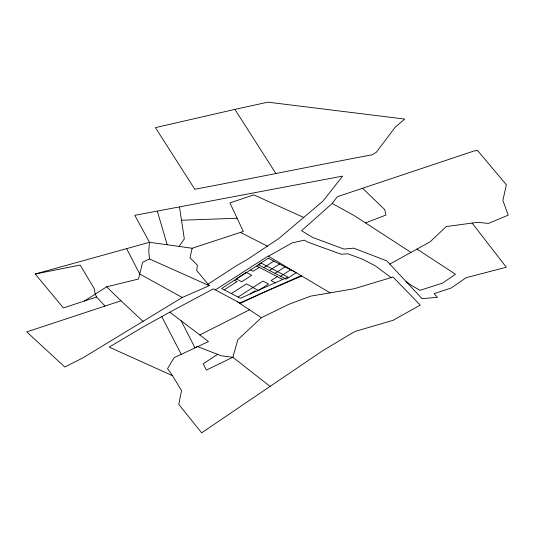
<?xml version="1.0" encoding="UTF-8"?>
<svg xmlns="http://www.w3.org/2000/svg" width="535" height="535" viewBox="0 0 535 535"><rect width="100%" height="100%" fill="white"/><g stroke="black" fill="none" stroke-linecap="round" stroke-linejoin="round"><path stroke-width="0.8" d="M303.706 217.437L253.777 194.867L229.93 202.939L243.325 231.454L192.145 248.26L189.999 257.776L197.415 265.213L196.679 270.483L209.232 285.663L182.281 297.48L82.865 357.902L64.809 366.997L26.75 331.894L120.997 300.784L143.179 321.535M84.423 300.998L106.652 286.84L138.525 279.016L142.584 262.297L149.486 258.953L209.232 285.663M179.131 246.367L184.321 238.857L179.519 207.152M332.222 203.467L337.317 196.713L473.769 151.064L477.461 150.368L506.371 184.809L502.867 200.398L508.25 215.17L488.448 223.409L477.487 222.339L446.217 226.566L430.14 241.807L389.801 264.089L386.772 260.859L353.675 248.153L343.925 249.076L312.493 237.359L301.546 230.692L332.222 203.467L354.591 215.826L410.98 252.386M172.517 375.697L109.194 347.108L142.878 327.092L169.796 312.179L208.483 341.564L174.129 357.681L167.542 368.635L172.517 375.697L181.546 390.61L178.75 404.326L201.635 432.842L321.802 351.308L348.579 335.171L355.146 331.426L393.085 320.304L420.263 305.09L392.998 277.01L354.397 288.693L310.701 296.129L288.726 304.355L261.388 317.696L237.834 339.765L232.885 357.266L206.39 370.073L203.186 363.813L217.625 354.364M207.995 284.172L236.376 265.748L247.658 259.261L278.722 238.597L322.939 201.147L342.654 176.095L134.833 215.317L149.499 242.295L148.75 250.594L149.486 258.953M215.358 289.896L268.175 256.058L330.135 292.886M224.192 289.85L237.085 281.591L234.484 280.233M259.335 267.333L253.182 271.272L250.581 269.921M263.835 267.56L273.893 261.113M231.334 293.568L246.428 283.898L253.129 287.382M269.419 270.463L279.477 264.016M238.035 297.052L262.926 281.102L268.51 284.011L258.445 290.458L252.861 287.549M275.003 273.365L285.061 266.918M250.099 293.996L254.954 290.886L255.931 291.394M277.197 276.628L271.051 280.567L275.278 282.768M280.587 276.274L290.645 269.827M268.443 256.218L292.15 242.863L304.315 240.168L307.886 242.174L341.169 254.225L347.924 253.771L362.549 259.248L375.222 265.781L391.105 277.585M169.796 312.179L213.378 288.833L239.78 302.977L301.118 275.632M199.856 334.93L249.491 309.818L261.388 317.696M237.426 301.713L239.988 303.559L263.942 292.291L301.753 276.013M365.512 222.908L385.942 215.083L384.725 209.6L362.596 188.253M105.007 306.067L96.574 296.985L63.384 307.946L35.223 274L149.499 242.295L192.145 248.26M234.892 109.387L155.411 127.631L194.807 189.25C253.985 178.142 312.908 165.937 372.059 154.796L376.312 152.274L395.225 127.19L404.707 119.071L267.895 102.158L234.892 109.387L275.913 173.561M35.223 274L80.176 265.072L94.16 288.532L95.176 293.942L96.574 296.985M181.512 220.233L237.119 218.247M240.489 232.384L267.54 246.26M256.726 265.982L282.667 279.477M182.281 297.48L139.769 274.054L126.621 248.641M416.986 249.069L455.472 274.234L442.759 283.042L419.955 290.318L411.83 285.616L406.098 281.591M239.988 303.559L249.491 309.818M270.108 386.451L232.885 357.266L221.269 355.775L197.368 346.513L194.927 347.69L181.138 320.759M106.652 286.84L120.997 300.784M389.801 264.089L422.048 298.664L437.51 297.306L434.079 293.648L451.333 287.944L466.166 277.672L506.317 267.246L472.111 223.062M161.771 316.62L181.231 354.27M157.384 211.365L167.154 244.629M246.174 272.389L236.116 278.835L241.693 281.744L251.758 275.298L246.174 272.389M268.316 258.204L258.251 264.651L286.165 279.176L296.229 272.73L268.316 258.204M261.167 263.14L221.59 288.492L240.436 298.303L287.997 277.097L261.167 263.14"/></g></svg>
